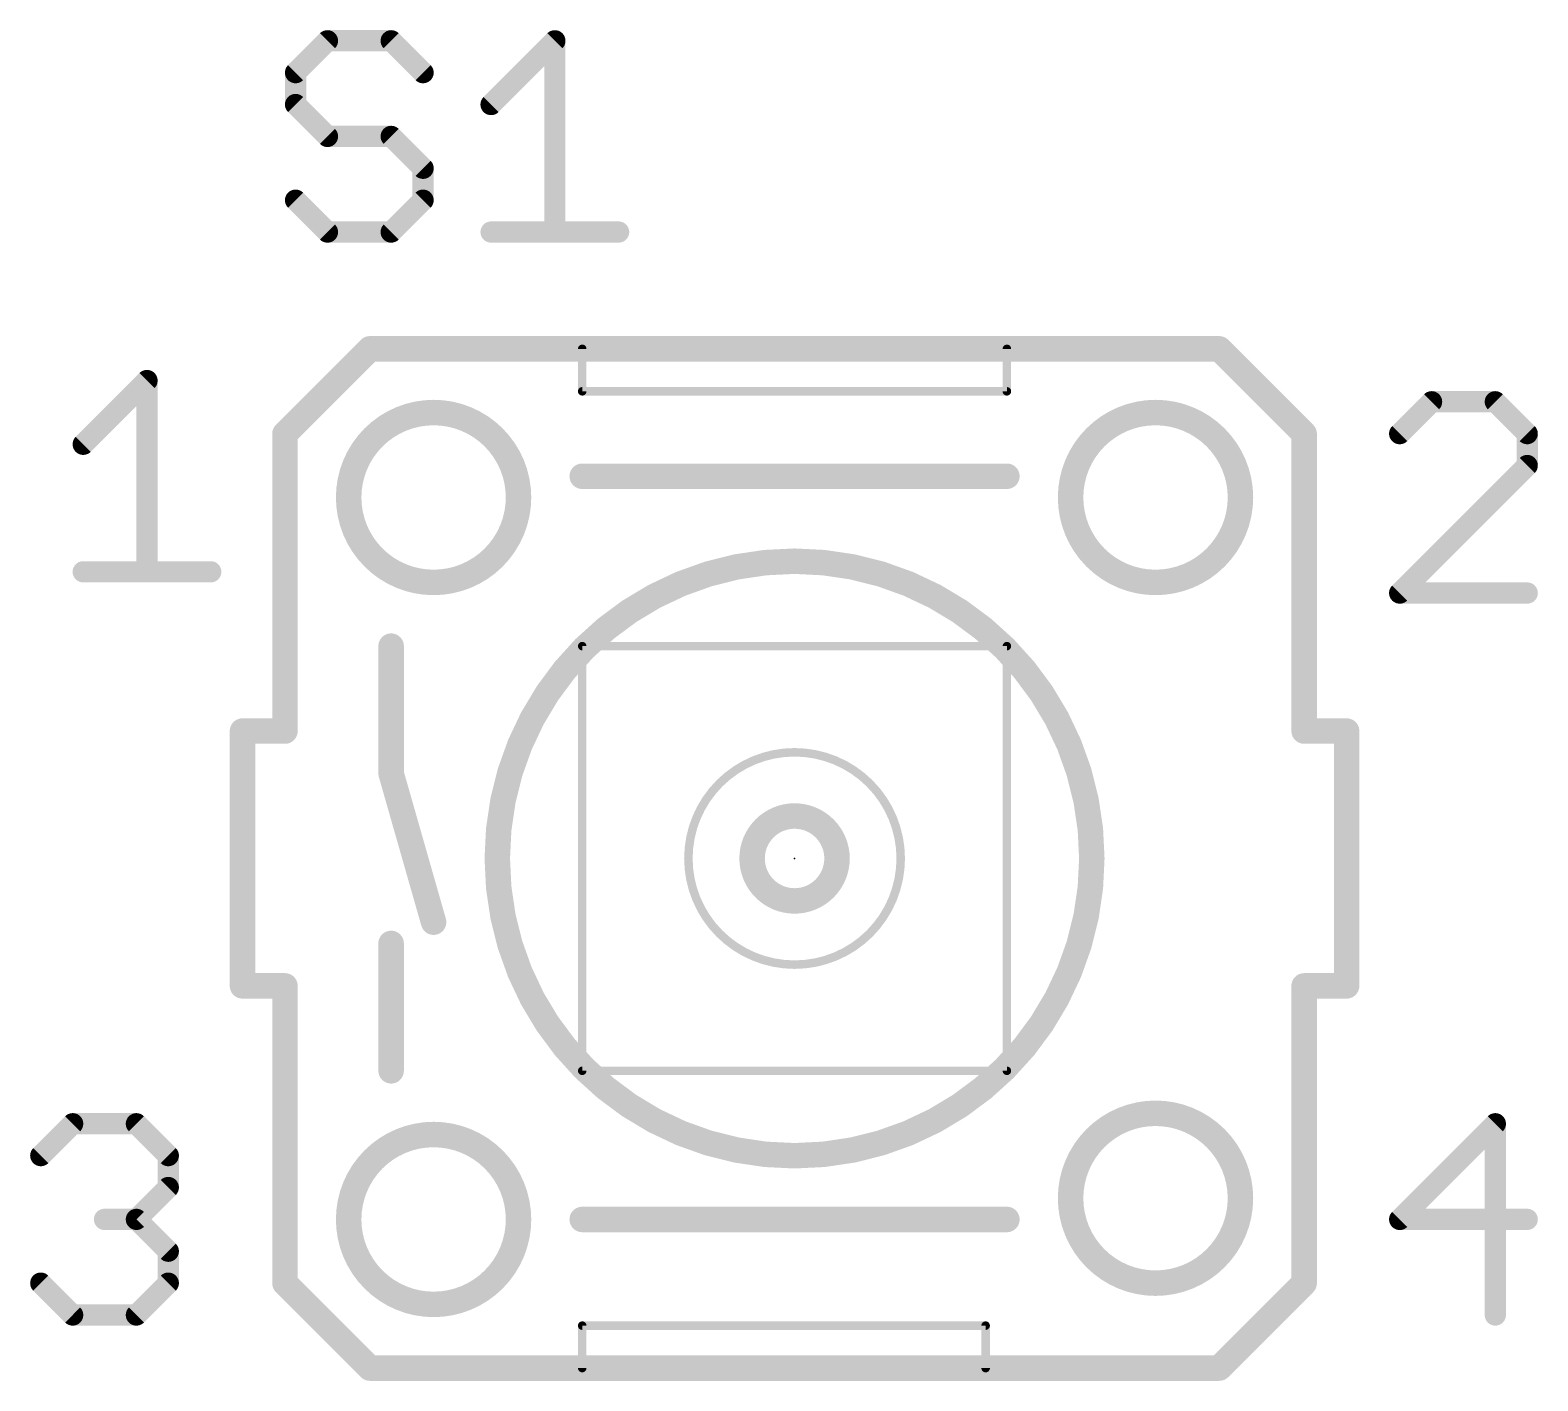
# Model space of a CAD drawing. Extents: x 43 to 243, y 16 to 92.
# Drawn here: x 53.53 to 62.55, y 44.82 to 52.9 of the extents above; entities that cross this region are included whole.
import ezdxf

# ---------------------------------------------------------------- set-up
doc = ezdxf.new("R2010")
doc.units = 0
for name, color, linetype in [('21', 253, 'CONTINUOUS'), ('23', 7, 'CONTINUOUS'), ('25', 253, 'CONTINUOUS'), ('51', 253, 'CONTINUOUS')]:
    doc.layers.add(name, color=color, linetype=linetype)

msp = doc.modelspace()

# ---------------------------------------------------------------- linework, layer by layer
at = {"layer": '21'}
for points, const_width in [([(56.8325, 50.9905), (55.9435, 50.9905)], 0.1524), ([(59.3725, 50.9905), (56.8325, 50.9905)], 0.1524), ([(60.2615, 50.9905), (59.3725, 50.9905)], 0.1524), ([(56.8325, 50.9905), (56.8325, 50.7365)], 0.0508), ([(59.3725, 50.7365), (59.3725, 50.9905)], 0.0508), ([(59.3725, 50.7365), (56.8325, 50.7365)], 0.0508), ([(55.0545, 48.7045), (55.0545, 48.9585)], 0.1524), ([(61.1505, 48.7045), (61.1505, 48.9585)], 0.1524), ([(54.8005, 48.7045), (55.0545, 48.7045)], 0.1524), ([(54.8005, 48.7045), (54.8005, 47.1805)], 0.1524), ([(61.1505, 48.7045), (61.4045, 48.7045)], 0.1524), ([(61.4045, 47.1805), (61.4045, 48.7045)], 0.1524), ([(55.0545, 47.1805), (54.8005, 47.1805)], 0.1524), ([(55.0545, 47.1805), (55.0545, 46.9265)], 0.1524), ([(61.4045, 47.1805), (61.1505, 47.1805)], 0.1524), ([(61.1505, 47.1805), (61.1505, 46.9265)], 0.1524), ([(59.2455, 45.1485), (56.8325, 45.1485)], 0.0508), ([(56.8325, 45.1485), (56.8325, 44.8945)], 0.0508), ([(59.2455, 45.1485), (59.2455, 44.8945)], 0.0508), ([(55.9435, 44.8945), (56.8325, 44.8945)], 0.1524), ([(56.8325, 44.8945), (59.2455, 44.8945)], 0.1524), ([(59.2455, 44.8945), (60.2615, 44.8945)], 0.1524)]:
    msp.add_lwpolyline(points, dxfattribs=dict(at, const_width=const_width))
for points, const_width in [([(55.9435, 51.0286, 1), (55.9435, 50.9524)], 0.0762), ([(56.8325, 51.0286, 1), (56.8325, 50.9524)], 0.0762), ([(56.8325, 50.9524, 1), (56.8325, 51.0286)], 0.0762), ([(59.3725, 51.0286, 1), (59.3725, 50.9524)], 0.0762), ([(59.3725, 50.9524, 1), (59.3725, 51.0286)], 0.0762), ([(60.2615, 50.9524, 1), (60.2615, 51.0286)], 0.0762), ([(56.8452, 50.9905, 1), (56.8198, 50.9905)], 0.0254), ([(59.3852, 50.9905, 1), (59.3598, 50.9905)], 0.0254), ([(56.8325, 50.7492, 1), (56.8325, 50.7238)], 0.0254), ([(56.8198, 50.7365, 1), (56.8452, 50.7365)], 0.0254), ([(59.3598, 50.7365, 1), (59.3852, 50.7365)], 0.0254), ([(59.3725, 50.7238, 1), (59.3725, 50.7492)], 0.0254), ([(58.1025, 46.1645, 1), (58.1025, 49.7205, 1), (58.1025, 46.1645)], 0.1524), ([(55.0926, 48.9585, 1), (55.0164, 48.9585)], 0.0762), ([(61.1886, 48.9585, 1), (61.1124, 48.9585)], 0.0762), ([(54.8005, 48.7426, 1), (54.8005, 48.6664)], 0.0762), ([(54.8386, 48.7045, 1), (54.7624, 48.7045)], 0.0762), ([(55.0164, 48.7045, 1), (55.0926, 48.7045)], 0.0762), ([(55.0545, 48.6664, 1), (55.0545, 48.7426)], 0.0762), ([(61.1505, 48.7426, 1), (61.1505, 48.6664)], 0.0762), ([(61.1124, 48.7045, 1), (61.1886, 48.7045)], 0.0762), ([(61.4426, 48.7045, 1), (61.3664, 48.7045)], 0.0762), ([(61.4045, 48.6664, 1), (61.4045, 48.7426)], 0.0762), ([(58.1025, 47.6885, 1), (58.1025, 48.1965, 1), (58.1025, 47.6885)], 0.1524), ([(54.8005, 47.2186, 1), (54.8005, 47.1424)], 0.0762), ([(55.0926, 47.1805, 1), (55.0164, 47.1805)], 0.0762), ([(55.0545, 47.1424, 1), (55.0545, 47.2186)], 0.0762), ([(61.1505, 47.2186, 1), (61.1505, 47.1424)], 0.0762), ([(61.1886, 47.1805, 1), (61.1124, 47.1805)], 0.0762), ([(61.4045, 47.1424, 1), (61.4045, 47.2186)], 0.0762), ([(54.7624, 47.1805, 1), (54.8386, 47.1805)], 0.0762), ([(61.3664, 47.1805, 1), (61.4426, 47.1805)], 0.0762), ([(55.0164, 46.9265, 1), (55.0926, 46.9265)], 0.0762), ([(61.1124, 46.9265, 1), (61.1886, 46.9265)], 0.0762), ([(56.8325, 45.1612, 1), (56.8325, 45.1358)], 0.0254), ([(56.8452, 45.1485, 1), (56.8198, 45.1485)], 0.0254), ([(59.2582, 45.1485, 1), (59.2328, 45.1485)], 0.0254), ([(59.2455, 45.1358, 1), (59.2455, 45.1612)], 0.0254), ([(55.9435, 44.9326, 1), (55.9435, 44.8564)], 0.0762), ([(56.8325, 44.9326, 1), (56.8325, 44.8564)], 0.0762), ([(56.8325, 44.8564, 1), (56.8325, 44.9326)], 0.0762), ([(59.2455, 44.9326, 1), (59.2455, 44.8564)], 0.0762), ([(59.2455, 44.8564, 1), (59.2455, 44.9326)], 0.0762), ([(60.2615, 44.8564, 1), (60.2615, 44.9326)], 0.0762), ([(56.8198, 44.8945, 1), (56.8452, 44.8945)], 0.0254), ([(59.2328, 44.8945, 1), (59.2582, 44.8945)], 0.0254)]:
    msp.add_lwpolyline(points, format="xyb", dxfattribs=dict(at, const_width=const_width))
at = {"layer": '23'}
msp.add_point((58.1025, 47.9425), dxfattribs=at)
at = {"layer": '25', "const_width": 0.127}
for points in [[(55.3087, 52.833), (55.118, 52.6423)], [(55.69, 52.833), (55.3087, 52.833)], [(55.8807, 52.6423), (55.69, 52.833)], [(56.2874, 52.4517), (56.6687, 52.833)], [(56.6687, 52.833), (56.6687, 51.689)], [(55.118, 52.6423), (55.118, 52.4517)], [(55.118, 52.4517), (55.3087, 52.261)], [(55.3087, 52.261), (55.69, 52.261)], [(55.69, 52.261), (55.8807, 52.0703)], [(55.8807, 52.0703), (55.8807, 51.8797)], [(55.3087, 51.689), (55.118, 51.8797)], [(55.8807, 51.8797), (55.69, 51.689)], [(55.69, 51.689), (55.3087, 51.689)], [(56.2874, 51.689), (57.05, 51.689)]]:
    msp.add_lwpolyline(points, dxfattribs=at)
at = {"layer": '25', "const_width": 0.0635}
for points in [[(55.3087, 52.8647, 1), (55.3087, 52.8012)], [(55.3311, 52.8105, 1), (55.2862, 52.8554)], [(55.7124, 52.8554, 1), (55.6675, 52.8105)], [(55.69, 52.8012, 1), (55.69, 52.8647)], [(56.7005, 52.833, 1), (56.637, 52.833)], [(56.6912, 52.8105, 1), (56.6463, 52.8554)], [(55.1498, 52.6423, 1), (55.0862, 52.6423)], [(55.0955, 52.6648, 1), (55.1405, 52.6199)], [(55.8582, 52.6199, 1), (55.9031, 52.6648)], [(55.1405, 52.4741, 1), (55.0955, 52.4292)], [(56.2649, 52.4741, 1), (56.3098, 52.4292)], [(55.0862, 52.4517, 1), (55.1498, 52.4517)], [(55.3087, 52.2927, 1), (55.3087, 52.2292)], [(55.2862, 52.2385, 1), (55.3311, 52.2834)], [(55.7124, 52.2834, 1), (55.6675, 52.2385)], [(55.69, 52.2292, 1), (55.69, 52.2927)], [(55.9124, 52.0703, 1), (55.8489, 52.0703)], [(55.8582, 52.0479, 1), (55.9031, 52.0928)], [(55.1405, 51.9021, 1), (55.0955, 51.8572)], [(55.9031, 51.8572, 1), (55.8582, 51.9021)], [(55.8489, 51.8797, 1), (55.9124, 51.8797)], [(55.3087, 51.7208, 1), (55.3087, 51.6572)], [(55.2862, 51.6665, 1), (55.3311, 51.7115)], [(55.6675, 51.7115, 1), (55.7124, 51.6665)], [(55.69, 51.6572, 1), (55.69, 51.7208)], [(56.2874, 51.7208, 1), (56.2874, 51.6572)], [(56.637, 51.689, 1), (56.7005, 51.689)], [(57.05, 51.6572, 1), (57.05, 51.7208)]]:
    msp.add_lwpolyline(points, format="xyb", dxfattribs=at)
at = {"layer": '51'}
for points, const_width in [([(55.5625, 50.9905), (55.0545, 50.4825)], 0.1524), ([(55.5625, 50.9905), (55.9435, 50.9905)], 0.1524), ([(60.6425, 50.9905), (60.2615, 50.9905)], 0.1524), ([(61.1505, 50.4825), (60.6425, 50.9905)], 0.1524), ([(53.848, 50.4197), (54.2293, 50.801)], 0.127), ([(54.2293, 50.801), (54.2293, 49.657)], 0.127), ([(61.9127, 50.674), (61.722, 50.4833)], 0.127), ([(62.294, 50.674), (61.9127, 50.674)], 0.127), ([(62.4847, 50.4833), (62.294, 50.674)], 0.127), ([(55.0545, 50.4825), (55.0545, 48.9585)], 0.1524), ([(61.1505, 48.9585), (61.1505, 50.4825)], 0.1524), ([(62.4847, 50.2927), (62.4847, 50.4833)], 0.127), ([(61.722, 49.53), (62.4847, 50.2927)], 0.127), ([(59.3725, 50.2285), (56.8325, 50.2285)], 0.1524), ([(53.848, 49.657), (54.6106, 49.657)], 0.127), ([(62.4847, 49.53), (61.722, 49.53)], 0.127), ([(55.6895, 49.2125), (55.6895, 48.4505)], 0.1524), ([(56.8325, 49.2125), (56.8325, 46.6725)], 0.0508), ([(56.8325, 49.2125), (59.3725, 49.2125)], 0.0508), ([(59.3725, 46.6725), (59.3725, 49.2125)], 0.0508), ([(55.6895, 48.4505), (55.9435, 47.5615)], 0.1524), ([(55.6895, 47.4345), (55.6895, 46.6725)], 0.1524), ([(55.0545, 45.4025), (55.0545, 46.9265)], 0.1524), ([(61.1505, 45.4025), (61.1505, 46.9265)], 0.1524), ([(59.3725, 46.6725), (56.8325, 46.6725)], 0.0508), ([(53.594, 46.1653), (53.7847, 46.356)], 0.127), ([(53.7847, 46.356), (54.166, 46.356)], 0.127), ([(54.166, 46.356), (54.3567, 46.1653)], 0.127), ([(62.294, 46.356), (61.722, 45.784)], 0.127), ([(62.294, 45.212), (62.294, 46.356)], 0.127), ([(54.3567, 46.1653), (54.3567, 45.9747)], 0.127), ([(54.3567, 45.9747), (54.166, 45.784)], 0.127), ([(54.166, 45.784), (53.9753, 45.784)], 0.127), ([(54.166, 45.784), (54.3567, 45.5933)], 0.127), ([(56.8325, 45.7835), (59.3725, 45.7835)], 0.1524), ([(61.722, 45.784), (62.4847, 45.784)], 0.127), ([(54.3567, 45.5933), (54.3567, 45.4027)], 0.127), ([(53.7847, 45.212), (53.594, 45.4027)], 0.127), ([(54.3567, 45.4027), (54.166, 45.212)], 0.127), ([(55.5625, 44.8945), (55.0545, 45.4025)], 0.1524), ([(60.6425, 44.8945), (61.1505, 45.4025)], 0.1524), ([(54.166, 45.212), (53.7847, 45.212)], 0.127), ([(55.5625, 44.8945), (55.9435, 44.8945)], 0.1524), ([(60.6425, 44.8945), (60.2615, 44.8945)], 0.1524)]:
    msp.add_lwpolyline(points, dxfattribs=dict(at, const_width=const_width))
for points, const_width in [([(55.5625, 51.0286, 1), (55.5625, 50.9524)], 0.0762), ([(55.5894, 50.9636, 1), (55.5356, 51.0174)], 0.0762), ([(55.9435, 50.9524, 1), (55.9435, 51.0286)], 0.0762), ([(60.2615, 51.0286, 1), (60.2615, 50.9524)], 0.0762), ([(60.6694, 51.0174, 1), (60.6156, 50.9636)], 0.0762), ([(60.6425, 50.9524, 1), (60.6425, 51.0286)], 0.0762), ([(54.2611, 50.801, 1), (54.1976, 50.801)], 0.0635), ([(54.2518, 50.7785, 1), (54.2069, 50.8234)], 0.0635), ([(55.9435, 49.5935, 1), (55.9435, 50.6095, 1), (55.9435, 49.5935)], 0.1524), ([(60.2615, 49.5935, 1), (60.2615, 50.6095, 1), (60.2615, 49.5935)], 0.1524), ([(61.9127, 50.7057, 1), (61.9127, 50.6422)], 0.0635), ([(61.9351, 50.6515, 1), (61.8902, 50.6964)], 0.0635), ([(62.3164, 50.6964, 1), (62.2715, 50.6515)], 0.0635), ([(62.294, 50.6422, 1), (62.294, 50.7057)], 0.0635), ([(55.0926, 50.4825, 1), (55.0164, 50.4825)], 0.0762), ([(55.0276, 50.5094, 1), (55.0814, 50.4556)], 0.0762), ([(61.1886, 50.4825, 1), (61.1124, 50.4825)], 0.0762), ([(61.1236, 50.4556, 1), (61.1774, 50.5094)], 0.0762), ([(61.6995, 50.5058, 1), (61.7445, 50.4609)], 0.0635), ([(62.5164, 50.4833, 1), (62.4529, 50.4833)], 0.0635), ([(62.4622, 50.4609, 1), (62.5071, 50.5058)], 0.0635), ([(53.8255, 50.4421, 1), (53.8705, 50.3972)], 0.0635), ([(62.4529, 50.2927, 1), (62.5164, 50.2927)], 0.0635), ([(62.5071, 50.2702, 1), (62.4622, 50.3151)], 0.0635), ([(56.8325, 50.2666, 1), (56.8325, 50.1904)], 0.0762), ([(59.3725, 50.1904, 1), (59.3725, 50.2666)], 0.0762), ([(53.848, 49.6888, 1), (53.848, 49.6253)], 0.0635), ([(54.1976, 49.657, 1), (54.2611, 49.657)], 0.0635), ([(54.6106, 49.6253, 1), (54.6106, 49.6888)], 0.0635), ([(61.6995, 49.5525, 1), (61.7445, 49.5075)], 0.0635), ([(61.722, 49.5618, 1), (61.722, 49.4982)], 0.0635), ([(62.4847, 49.4982, 1), (62.4847, 49.5618)], 0.0635), ([(55.7276, 49.2125, 1), (55.6514, 49.2125)], 0.0762), ([(56.8452, 49.2125, 1), (56.8198, 49.2125)], 0.0254), ([(56.8325, 49.2252, 1), (56.8325, 49.1998)], 0.0254), ([(59.3852, 49.2125, 1), (59.3598, 49.2125)], 0.0254), ([(59.3725, 49.1998, 1), (59.3725, 49.2252)], 0.0254), ([(55.0164, 48.9585, 1), (55.0926, 48.9585)], 0.0762), ([(61.1124, 48.9585, 1), (61.1886, 48.9585)], 0.0762), ([(55.7261, 48.461, 1), (55.6529, 48.44)], 0.0762), ([(58.1025, 47.3075, 1), (58.1025, 48.5775, 1), (58.1025, 47.3075)], 0.0508), ([(55.6514, 48.4505, 1), (55.7276, 48.4505)], 0.0762), ([(55.9069, 47.551, 1), (55.9801, 47.572)], 0.0762), ([(55.7276, 47.4345, 1), (55.6514, 47.4345)], 0.0762), ([(55.0926, 46.9265, 1), (55.0164, 46.9265)], 0.0762), ([(61.1886, 46.9265, 1), (61.1124, 46.9265)], 0.0762), ([(55.6514, 46.6725, 1), (55.7276, 46.6725)], 0.0762), ([(56.8325, 46.6852, 1), (56.8325, 46.6598)], 0.0254), ([(56.8198, 46.6725, 1), (56.8452, 46.6725)], 0.0254), ([(59.3598, 46.6725, 1), (59.3852, 46.6725)], 0.0254), ([(59.3725, 46.6598, 1), (59.3725, 46.6852)], 0.0254), ([(60.2615, 45.4025, 1), (60.2615, 46.4185, 1), (60.2615, 45.4025)], 0.1524), ([(53.7847, 46.3877, 1), (53.7847, 46.3242)], 0.0635), ([(53.8071, 46.3335, 1), (53.7622, 46.3784)], 0.0635), ([(54.1884, 46.3784, 1), (54.1435, 46.3335)], 0.0635), ([(54.166, 46.3242, 1), (54.166, 46.3877)], 0.0635), ([(55.9435, 45.2755, 1), (55.9435, 46.2915, 1), (55.9435, 45.2755)], 0.1524), ([(62.3257, 46.356, 1), (62.2622, 46.356)], 0.0635), ([(62.3164, 46.3335, 1), (62.2715, 46.3784)], 0.0635), ([(53.5715, 46.1878, 1), (53.6165, 46.1429)], 0.0635), ([(54.3884, 46.1653, 1), (54.3249, 46.1653)], 0.0635), ([(54.3342, 46.1429, 1), (54.3791, 46.1878)], 0.0635), ([(54.3249, 45.9747, 1), (54.3884, 45.9747)], 0.0635), ([(54.3791, 45.9522, 1), (54.3342, 45.9971)], 0.0635), ([(53.9753, 45.8157, 1), (53.9753, 45.7522)], 0.0635), ([(54.1884, 45.8064, 1), (54.1435, 45.7615)], 0.0635), ([(54.1435, 45.8064, 1), (54.1884, 45.7615)], 0.0635), ([(54.166, 45.7522, 1), (54.166, 45.8157)], 0.0635), ([(56.8325, 45.8216, 1), (56.8325, 45.7454)], 0.0762), ([(59.3725, 45.7454, 1), (59.3725, 45.8216)], 0.0762), ([(61.722, 45.8157, 1), (61.722, 45.7522)], 0.0635), ([(61.6995, 45.8064, 1), (61.7445, 45.7615)], 0.0635), ([(62.4847, 45.7522, 1), (62.4847, 45.8157)], 0.0635), ([(54.3884, 45.5933, 1), (54.3249, 45.5933)], 0.0635), ([(54.3342, 45.5709, 1), (54.3791, 45.6158)], 0.0635), ([(53.6165, 45.4251, 1), (53.5715, 45.3802)], 0.0635), ([(54.3791, 45.3802, 1), (54.3342, 45.4251)], 0.0635), ([(55.0814, 45.4294, 1), (55.0276, 45.3756)], 0.0762), ([(61.1774, 45.3756, 1), (61.1236, 45.4294)], 0.0762), ([(54.3249, 45.4027, 1), (54.3884, 45.4027)], 0.0635), ([(55.0164, 45.4025, 1), (55.0926, 45.4025)], 0.0762), ([(61.1124, 45.4025, 1), (61.1886, 45.4025)], 0.0762), ([(53.7847, 45.2438, 1), (53.7847, 45.1803)], 0.0635), ([(54.166, 45.1803, 1), (54.166, 45.2438)], 0.0635), ([(53.7622, 45.1895, 1), (53.8071, 45.2345)], 0.0635), ([(54.1435, 45.2345, 1), (54.1884, 45.1895)], 0.0635), ([(62.2622, 45.212, 1), (62.3257, 45.212)], 0.0635), ([(55.5625, 44.9326, 1), (55.5625, 44.8564)], 0.0762), ([(55.5356, 44.8676, 1), (55.5894, 44.9214)], 0.0762), ([(55.9435, 44.8564, 1), (55.9435, 44.9326)], 0.0762), ([(60.2615, 44.9326, 1), (60.2615, 44.8564)], 0.0762), ([(60.6156, 44.9214, 1), (60.6694, 44.8676)], 0.0762), ([(60.6425, 44.8564, 1), (60.6425, 44.9326)], 0.0762)]:
    msp.add_lwpolyline(points, format="xyb", dxfattribs=dict(at, const_width=const_width))

doc.saveas('drawing.dxf')
